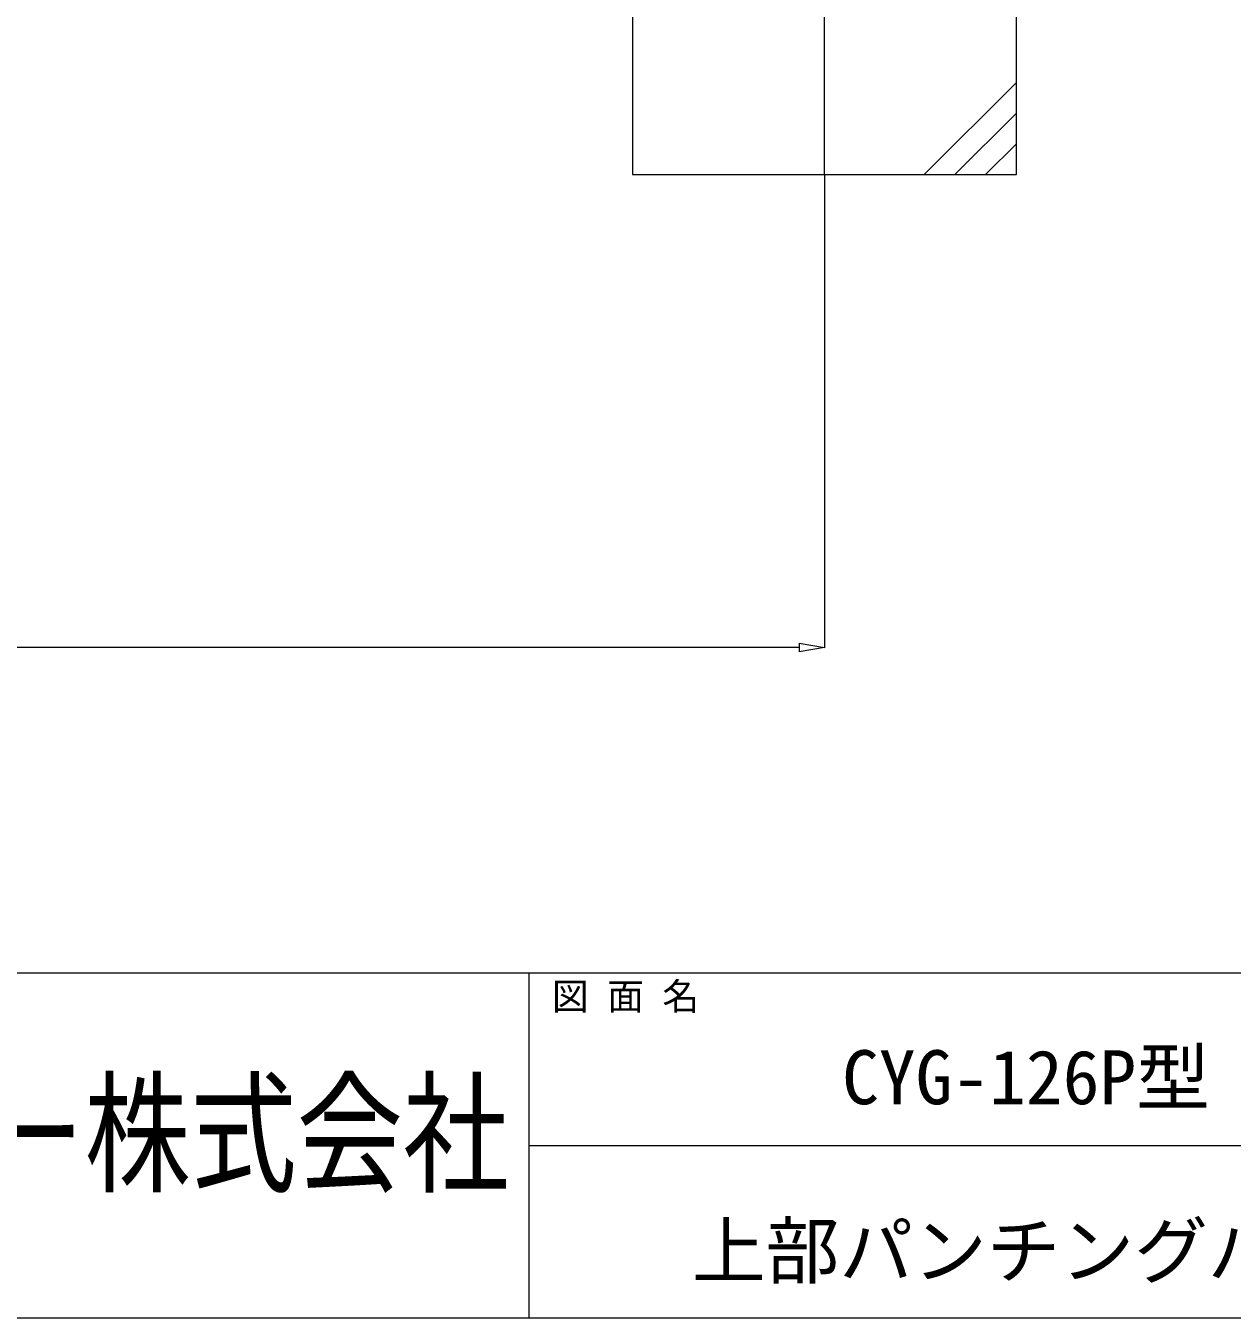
# Model space of a CAD drawing. Units: millimetres, scale not verified. Extents: x -12090 to 12090, y -18325 to 18325.
# Drawn here: x 669 to 3812, y -18325 to -14957 of the extents above; entities that cross this region are included whole.
import ezdxf
from ezdxf.enums import TextEntityAlignment as Align

# ---------------------------------------------------------------- set-up
doc = ezdxf.new("R2010")
doc.units = ezdxf.units.MM
doc.header["$LTSCALE"] = 90
doc.linetypes.add('CHAIN2', pattern=[12, 9, -1, 1, -1])
for name, color, linetype, lineweight in [('0-9_基礎工事用PCA大', 134, 'Continuous', 18), ('0-A_図面枠', 134, 'Continuous', 18), ('0-B_寸法', 134, 'Continuous', 18), ('1-6_通芯', 134, 'CHAIN2', 18)]:
    doc.layers.add(name, color=color, linetype=linetype, lineweight=lineweight)
doc.styles.add('ＭＳ ゴシック', font='')
doc.styles.get('ＭＳ ゴシック').set_extended_font_data('MS Gothic')

msp = doc.modelspace()

# ---------------------------------------------------------------- linework, layer by layer
at = {"layer": '0-9_基礎工事用PCA大'}
for p, q in [((3249.81, -15105), (3009.81, -15345)), ((3249.81, -15185), (3089.81, -15345)), ((3249.81, -15265), (3169.81, -15345))]:
    msp.add_line(p, q, dxfattribs=at)
msp.add_lwpolyline([(2249.81, -15345), (3249.81, -15345), (3249.81, -14345), (2249.81, -14345)], close=True, dxfattribs=at)
at = {"layer": '0-A_図面枠'}
for p, q in [((-12090.19, -17425), (12059.81, -17425)), ((1979.81, -17425), (1979.81, -18325)), ((1979.81, -17875), (12059.81, -17875))]:
    msp.add_line(p, q, dxfattribs=at)
msp.add_lwpolyline([(-12090.19, -1675), (12059.81, -1675), (12059.81, -18325), (-12090.19, -18325)], close=True, dxfattribs=at)
at = {"layer": '0-B_寸法'}
for p, q in [((2749.81, -15346), (2749.81, -16578.15)), ((2683.81, -16566.15), (2749.81, -16577.15)), ((2683.81, -16566.15), (2683.81, -16588.15)), ((2683.81, -16577.15), (-9884.2, -16577.15)), ((2749.81, -16577.15), (2683.81, -16588.15))]:
    msp.add_line(p, q, dxfattribs=at)
at = {"layer": '1-6_通芯'}
msp.add_line((2749.81, -15345), (2749.81, -13433), dxfattribs=at)

# ---------------------------------------------------------------- texts
at = {"layer": '0-A_図面枠', "style": 'ＭＳ ゴシック'}
for s, height, p in [('図 面 名', 70.38, (2039.81, -17542.6)), ('CYG-126P型\u3000開口図', 140.8, (2795.8, -17809.74)), ('上部パンチングパネル仕様', 140.8, (2404.41, -18261.87))]:
    msp.add_text(s, height=height, dxfattribs=at).set_placement(p, align=Align.BOTTOM_LEFT)
at = {"layer": '0-A_図面枠', "style": 'ＭＳ ゴシック', "width": 0.8}
msp.add_text('日本セイフティー株式会社', height=253.4, dxfattribs=at).set_placement((-1390.1, -18046.03), align=Align.BOTTOM_LEFT)

doc.saveas('drawing.dxf')
